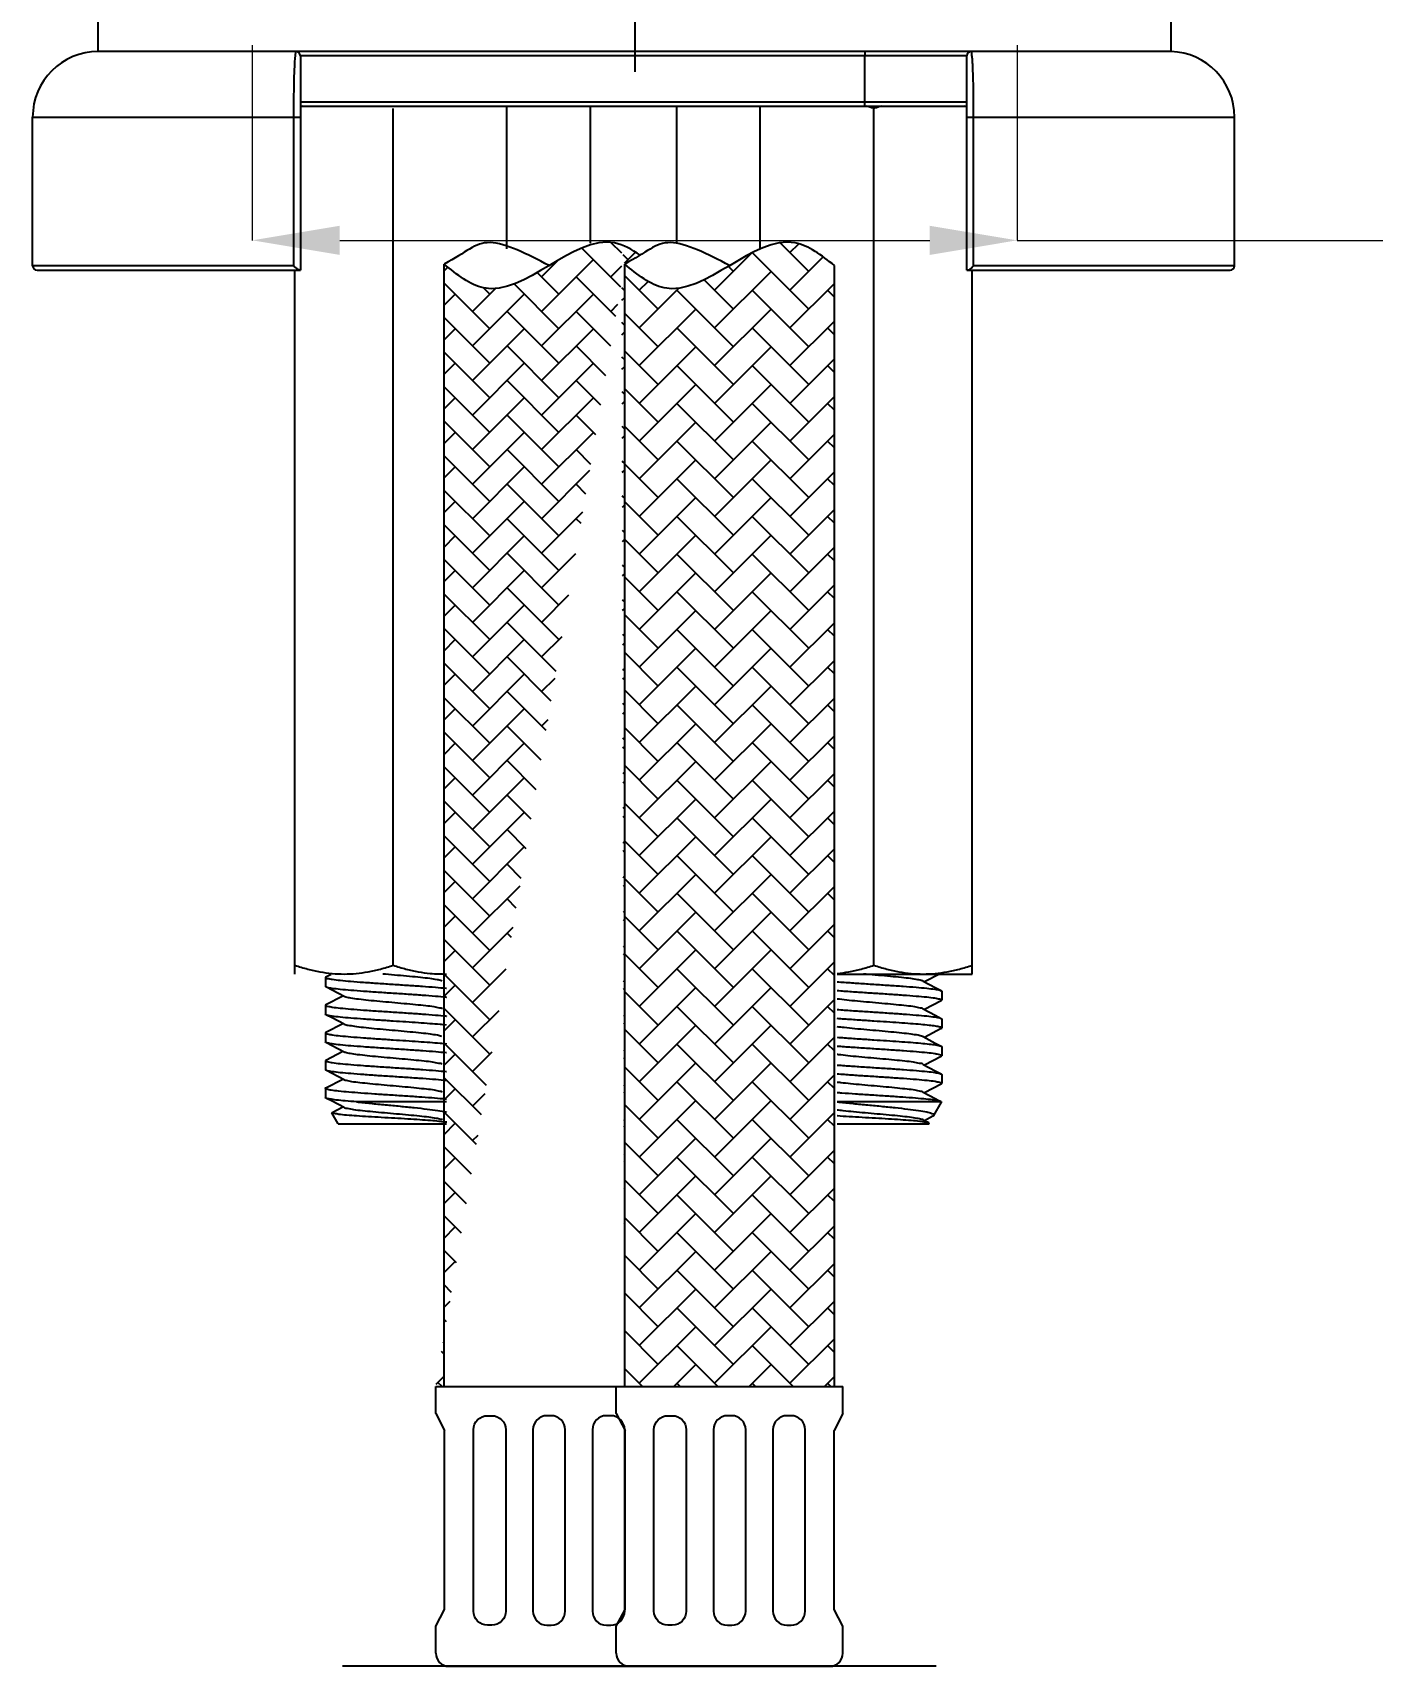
# Model space of a CAD drawing. Header units: millimetres. Extents: x 1091 to 1735, y 843 to 1297.
# Drawn here: x 1463.1 to 1524.4, y 1028.6 to 1103.3 of the extents above; entities that cross this region are included whole.
import ezdxf

# ---------------------------------------------------------------- set-up
doc = ezdxf.new("R2010")
doc.units = ezdxf.units.MM
doc.layers.add('02___PRT_ALL_AXES', color=7, linetype='Continuous')
doc.layers.add('文字', color=1, linetype='Continuous')
doc.layers.add('dim', color=1, linetype='Continuous', lineweight=35)
doc.styles.add('Daelim Dimension', font='')
doc.styles.get('Daelim Dimension').set_extended_font_data('나눔고딕')
doc.dimstyles.new('DEFAULT', dxfattribs={"dimscale": 2, "dimtxt": 2, "dimasz": 2, "dimexe": 0, "dimexo": 2, "dimgap": 1, "dimtad": 1, "dimdec": 1, "dimzin": 9, "dimdsep": 46, "dimtxsty": 'Daelim Dimension', "dimcen": 0.5, "dimclrd": 252, "dimclre": 252, "dimclrt": 3, "dimadec": 1, "dimazin": 0, "dimtfac": 1, "dimtdec": 1, "dimtix": 1, "dimtmove": 0, "dimatfit": 3, "dimfxl": 1, "dimtolj": 1, "dimtzin": 1, "dimlwd": 9, "dimlwe": 9, "dimarcsym": 0})

# ---------------------------------------------------------------- blocks, each defined once
blk = doc.blocks.new('*D6')
at = {"layer": 'Defpoints', "color": 0, "transparency": 16777216}
for p in [(1473.151408235058, 1106.765097786668), (1508.151408235058, 1106.765097786668), (1508.151408235058, 1093.831164838522)]:
    blk.add_point(p, dxfattribs=at)
at = {"layer": 'dim', "color": 5, "lineweight": 9, "transparency": 16777216}
for p, q in [((1473.151408235058, 1102.765097786668), (1473.151408235058, 1093.831164838522)), ((1508.151408235058, 1102.765097786668), (1508.151408235058, 1093.831164838522)), ((1477.151408235058, 1093.831164838522), (1504.151408235058, 1093.831164838522)), ((1508.151408235058, 1093.831164838522), (1620.911497186534, 1093.831164838522))]:
    blk.add_line(p, q, dxfattribs=at)
at = {"layer": 'dim', "color": 5, "transparency": 16777216}
for points in [[(1477.151408235058, 1094.497831505188), (1477.151408235058, 1093.164498171855), (1473.151408235058, 1093.831164838522)], [(1504.151408235058, 1094.497831505188), (1504.151408235058, 1093.164498171855), (1508.151408235058, 1093.831164838522)]]:
    blk.add_solid(points, dxfattribs=at)
at = {"layer": 'dim', "color": 7, "transparency": 16777216, "insert": (1573.32494496908, 1103.815785725503), "char_height": 10, "attachment_point": 5, "style": 'Daelim Dimension'}
blk.add_mtext('\\A1;설치 구멍 {\\H1.25x;Ø}35', dxfattribs=at)

msp = doc.modelspace()

# ---------------------------------------------------------------- hatches: boundary and pattern name
at = {"layer": '文字', "linetype": 'Continuous'}
h = msp.add_hatch(dxfattribs=at)
h.set_pattern_fill('AR-HBONE', color=0, scale=0.011, style=0)
h.set_pattern_definition([(135, (13514.97694011317, 3214.013710187332), (-1.563194018672221e-16, 1.580525077308171), [3.352800000000001, -1.1176]), (45.00000000000001, (13514.18667811316, 3214.803972187332), (-1.563194018672221e-16, 1.580525077308171), [3.352800000000001, -1.1176])])
edge = h.paths.add_edge_path()
edge.add_line((1481.93448773928, 1041.394876014966), (1481.934487739276, 1092.745242246997))
edge.add_spline(control_points=[(1490.904214276112, 1093.154361644077), (1490.522173300311, 1093.420207281819), (1488.297217087311, 1094.661777513453), (1484.881534002743, 1090.334784963173), (1482.522276411479, 1092.264476300482), (1481.934487739272, 1092.745242246993)], knot_values=[0.7378160768167785, 0.7378160768167785, 0.7378160768167785, 0.7378160768167785, 2.07315199242285, 8.416009135280314, 10.52062386371089, 10.52062386371089, 10.52062386371089, 10.52062386371089], degree=3, periodic=0)
edge.add_line((1490.194069039182, 1092.745242246997), (1490.055101671105, 1093.622027702475))
edge.add_line((1490.194069039186, 1041.394876014966), (1490.194069039182, 1092.745242246997))
edge.add_line((1481.548988035265, 1041.394876014966), (1491.919987443292, 1041.394876014966))
h = msp.add_hatch(dxfattribs=at)
h.set_pattern_fill('AR-HBONE', color=0, scale=0.012, angle=420.0000000000028, style=0)
h.set_pattern_definition([(45.0000000000023, (-1881.693076497802, 4800.319428018958), (-6.7346128673762e-14, 1.724209175245278), [3.6576, -1.2192]), (135.0000000000022, (-1880.830972497795, 4801.181532018962), (-6.7346128673762e-14, 1.724209175245278), [3.657599999999999, -1.219199999999999])])
edge = h.paths.add_edge_path()
edge.add_spline(control_points=[(1494.994069039185, 1092.676912467265), (1493.964524312496, 1092.067469856886), (1492.257713005192, 1091.057340129287), (1490.781857711383, 1092.264476300483), (1490.194069039178, 1092.745242246993)], knot_values=[5.236230109211398, 5.236230109211398, 5.236230109211398, 5.236230109211398, 8.416009135280314, 10.52062386371089, 10.52062386371089, 10.52062386371089, 10.52062386371089], degree=3, periodic=0)
edge.add_line((1490.194069039182, 1092.745242246992), (1490.194069039184, 1041.394876014966))
edge.add_line((1490.194069039184, 1041.394876014966), (1494.994069039185, 1041.394876014966))
edge.add_line((1494.994069039185, 1041.394876014966), (1494.994069039185, 1092.676912467264))
edge = h.paths.add_edge_path()
edge.add_spline(control_points=[(1499.794069039184, 1092.683216061815), (1499.205147768482, 1093.138773150833), (1497.717689395497, 1094.289389099253), (1496.018206367138, 1093.283154149007), (1494.994069039185, 1092.676912467265)], knot_values=[0, 0, 0, 0, 2.07315199242285, 5.236230109211398, 5.236230109211398, 5.236230109211398, 5.236230109211398], degree=3, periodic=0)
edge.add_line((1494.994069039183, 1092.676912467263), (1494.994069039187, 1041.394876014966))
edge.add_line((1494.994069039187, 1041.394876014966), (1499.794069039186, 1041.394876014966))
edge.add_line((1499.794069039186, 1041.394876014966), (1499.794069039181, 1092.683216061818))

# ---------------------------------------------------------------- linework, layer by layer
at = {"color": 0, "linetype": 'Continuous'}
for p, q in [((1466.101814003458, 1102.471198104405), (1466.101814003458, 1104.192620550306)), ((1515.201002466658, 1102.471198104405), (1515.201002466658, 1104.192620550306)), ((1490.601002466619, 1102.471198104405), (1466.101814003458, 1102.471198104405)), ((1515.200995829156, 1102.471198104405), (1490.601002466618, 1102.471198104405)), ((1490.601002466619, 1102.271198104406), (1475.351002466658, 1102.271198104406)), ((1475.351002466658, 1102.271198104406), (1475.351002466658, 1092.471198104405)), ((1505.851002466658, 1102.271198104406), (1490.601002466619, 1102.271198104404)), ((1501.184335800057, 1100.171198104405), (1501.184335800057, 1102.271198104406)), ((1505.851002466658, 1092.471198104405), (1505.851002466658, 1102.271198104406)), ((1475.351002466658, 1100.171198104405), (1490.601002466618, 1100.171198104405)), ((1490.601002466619, 1100.171198104406), (1505.851002466658, 1100.171198104405)), ((1463.101002466658, 1099.471198104405), (1475.351002466658, 1099.471198104405)), ((1475.037815653457, 1099.471198104405), (1475.037815653457, 1092.671198104405)), ((1475.351002466658, 1099.971198104405), (1490.601002466619, 1099.971198104405)), ((1490.601002466619, 1099.971198104405), (1505.851002466658, 1099.971198104405)), ((1505.851002466658, 1099.471198104405), (1518.101002466658, 1099.471198104405)), ((1506.164189279858, 1092.671198104405), (1506.164189279858, 1099.471198104405)), ((1475.037815653457, 1092.671198104405), (1463.101002466658, 1092.671198104405)), ((1518.101002466658, 1092.671198104405), (1506.164189279858, 1092.671198104405)), ((1463.301016786558, 1092.471198104405), (1475.351002466658, 1092.471198104405)), ((1505.851002466658, 1092.471198104405), (1517.900988213558, 1092.471198104405)), ((1476.525028481658, 1060.140385115205), (1476.501002467157, 1060.115199999705)), ((1476.525028481658, 1060.140385115205), (1476.766203416057, 1060.267006644106)), ((1504.597815594358, 1060.267006644106), (1503.913458891557, 1059.906977652105)), ((1476.525028689657, 1059.673568577605), (1476.501002467858, 1059.698744598006)), ((1476.525028481658, 1058.870385115206), (1477.288546041756, 1059.271977652106)), ((1504.676976243658, 1059.038568577605), (1503.913458891557, 1058.636977652106)), ((1504.676976243658, 1059.038568577605), (1504.701002465457, 1059.063755821506)), ((1504.676976451758, 1059.505385115205), (1504.701002465757, 1059.480208564605)), ((1476.525028481658, 1058.870385115206), (1476.501002467858, 1058.845198238406)), ((1476.525028689657, 1058.403568577605), (1476.501002468458, 1058.428743220005)), ((1476.525028481658, 1057.600385115205), (1476.501002468458, 1057.575196860405)), ((1476.525028481658, 1057.600385115205), (1477.288546041756, 1058.001977652106)), ((1504.676976243658, 1057.768568577606), (1503.913458891557, 1057.366977652105)), ((1504.676976243658, 1057.768568577606), (1504.701002430456, 1057.793780999405)), ((1504.676976451758, 1058.235385115205), (1504.701002465457, 1058.210209462006)), ((1476.525028689657, 1057.133568577606), (1476.501002468058, 1057.158744086106)), ((1503.848813515857, 1057.401073377305), (1503.818569826257, 1057.414452642606)), ((1504.615882792357, 1056.987679462806), (1504.676976451758, 1056.965385115205)), ((1476.525028481658, 1056.330385115206), (1476.501002468058, 1056.305197726606)), ((1476.525028481658, 1056.330385115206), (1477.288546041756, 1056.731977652105)), ((1504.676976243658, 1056.498568577605), (1503.913458891557, 1056.096977652105)), ((1504.676976243658, 1056.498568577605), (1504.701002465257, 1056.523756148905)), ((1476.525028689657, 1055.863568577606), (1476.501002468158, 1055.888743806806)), ((1476.525028481658, 1055.060385115205), (1477.288546041756, 1055.461977652106)), ((1504.676976451758, 1055.695385115205), (1504.701002465257, 1055.670209789406)), ((1476.525028689657, 1054.593568577606), (1476.501002615058, 1054.618687543605)), ((1504.676976243658, 1055.228568577606), (1503.913458891557, 1054.826977652105)), ((1504.676976243658, 1055.228568577606), (1504.701002465457, 1055.253755804106)), ((1476.790316831557, 1053.915811695606), (1476.804382754257, 1053.937055061306)), ((1477.078398088757, 1053.416831350605), (1476.790317030856, 1053.915811350505)), ((1476.804382754257, 1053.937055061306), (1477.288546041756, 1054.191977652105)), ((1482.035842858331, 1054.416927884206), (1477.922136429757, 1054.416927884205)), ((1504.690397116958, 1054.416927884205), (1499.922136429757, 1054.416927884205)), ((1504.343468185558, 1053.797649232805), (1504.292472743457, 1053.756626408205)), ((1504.343451928456, 1053.797621051605), (1504.693578246157, 1054.404068525806)), ((1504.690397116958, 1054.416927884205), (1504.676976451758, 1054.425385115205)), ((1504.690397116958, 1054.416927884205), (1504.693621760458, 1054.404144536805)), ((1477.078581671358, 1053.416831350605), (1482.035842858331, 1053.416831350605)), ((1499.915123456467, 1053.416831350606), (1504.123355084757, 1053.416831350605)), ((1503.848813515857, 1053.591073377306), (1504.063585102158, 1053.477797015305)), ((1504.292472743457, 1053.756626408205), (1503.913458891557, 1053.556977652105)), ((1504.129801766858, 1053.427561468405), (1504.114256597457, 1053.451107141405)), ((1504.123606844558, 1053.416831350605), (1504.129797558957, 1053.427554175206))]:
    msp.add_line(p, q, dxfattribs=at)
at = {"color": 1, "linetype": 'Continuous'}
msp.add_line((1490.651408235058, 1104.192620550356), (1490.651408235058, 1101.545296881756), dxfattribs=at)
at = {"color": 0}
for p, q in [((1484.805728787662, 1093.435633594694), (1484.805728787662, 1099.971198104405)), ((1488.626507764831, 1093.698129407752), (1488.626507764824, 1099.971198104403)), ((1492.575497168415, 1093.698129407754), (1492.575497168415, 1099.971198104405)), ((1496.396276145577, 1093.435633594694), (1496.396276145577, 1099.971198104405))]:
    msp.add_line(p, q, dxfattribs=at)
at = {"color": 0, "linetype": 'Continuous'}
for points in [[(1503.848813515857, 1059.941073377305), (1504.405721652258, 1059.647799158006), (1504.676976451758, 1059.505385115205)], [(1477.353191855258, 1059.237880193505), (1476.804831996158, 1059.526662677906), (1476.525028689657, 1059.673568577605)], [(1477.353191855258, 1057.967880193505), (1476.804831996158, 1058.256662677906), (1476.525028689657, 1058.403568577605)], [(1503.848813515857, 1058.671073377305), (1504.405721652258, 1058.377799158005), (1504.676976451758, 1058.235385115205)], [(1477.353191855258, 1056.697880193505), (1476.804831996158, 1056.986662677906), (1476.525028689657, 1057.133568577606)], [(1503.848813515857, 1057.401073377305), (1504.405721652258, 1057.107799158006), (1504.676976451758, 1056.965385115205)], [(1503.848813515857, 1056.131073377305), (1504.405721652258, 1055.837799158005), (1504.676976451758, 1055.695385115205)], [(1477.353191855258, 1055.427880193505), (1476.804831996158, 1055.716662677906), (1476.525028689657, 1055.863568577606)], [(1477.353191855258, 1054.157880193505), (1476.804831996158, 1054.446662677906), (1476.525028689657, 1054.593568577606)], [(1503.848813515857, 1054.861073377306), (1504.405721652258, 1054.567799158006), (1504.676976451758, 1054.425385115205)]]:
    msp.add_lwpolyline(points, dxfattribs=at)
for centre, radius, start, end in [((1466.101002466658, 1099.471198104405), 3, 90, 180), ((1475.151002466657, 1102.271192969406), 0.2, 0.00147107059599734, 90), ((1506.051002466656, 1102.271198104406), 0.2, 90, 180), ((1515.101002466658, 1099.471198104405), 3, 0, 88.09828791827138), ((1463.301002466656, 1092.671198104405), 0.2, 180, 270), ((1517.901002466657, 1092.671198104405), 0.2, 270, 0)]:
    msp.add_arc(centre, radius, start, end, dxfattribs=at)
for points, start_tangent, end_tangent in [([(1475.151002466657, 1102.471198104405), (1475.123888350558, 1102.397421575905), (1475.100014224257, 1102.188391951205), (1475.080109334558, 1101.869662231906), (1475.064277540758, 1101.468119287805), (1475.052382903858, 1101.008740445606), (1475.044166014757, 1100.512196825805), (1475.039372136956, 1099.994064498805), (1475.037815653457, 1099.471198104405)], (-0.9999999878254544, -0.0001560419538489743), (7.484281054776243e-05, -0.9999999971992769)), ([(1501.197669133357, 1102.471198104405), (1501.192566687558, 1102.455974011006), (1501.188241042957, 1102.412619460605), (1501.185350739557, 1102.347734790805), (1501.184335800057, 1102.271198104406)], (-1, 0), (0, -1)), ([(1506.164189279858, 1099.471198104405), (1506.162600538557, 1099.999309477005), (1506.157773879457, 1100.517309985605), (1506.149529401157, 1101.013182551805), (1506.137623026958, 1101.471393398806), (1506.121795504358, 1101.871702669606), (1506.101908467857, 1102.189397122105), (1506.078068614457, 1102.397692248205), (1506.051002466656, 1102.471198104405)], (7.841310294039144e-05, 0.9999999969256927), (-0.9999999885733939, 0.0001511727893115757)), ([(1501.197669133357, 1099.971198104405), (1501.192566687858, 1099.986422196005), (1501.188241042957, 1100.029776748205), (1501.185350739457, 1100.094661422606), (1501.184335798656, 1100.171198104405)], (-1, 2.486094815498518e-09), (0, 1)), ([(1475.261467653258, 1092.486024349306), (1475.200425990657, 1092.521136855906), (1475.140322762758, 1092.567302161005), (1475.085038081757, 1092.618913745606), (1475.037815653457, 1092.671198104405)], (-0.9078659466923056, 0.4192605667559063), (-0.6375122698977493, 0.7704402025659224)), ([(1505.940537280057, 1092.486024349306), (1506.001578942658, 1092.521136855906), (1506.061682170657, 1092.567302161005), (1506.116966851658, 1092.618913745606), (1506.164189279858, 1092.671198104405)], (0.9078659466923056, 0.4192605667559063), (0.6375122698977493, 0.7704402025659224)), ([(1475.316306064857, 1092.471198104405), (1475.261467653258, 1092.486024349306)], (-1, 0), (-0.9078659465167797, 0.4192605671359898)), ([(1505.885698868457, 1092.471198104405), (1505.940537280057, 1092.486024349306)], (1, 0), (0.9078659465167797, 0.4192605671359898)), ([(1476.501148803558, 1060.115179636605), (1476.501054147957, 1060.114036575405), (1476.581014033258, 1060.069180931105), (1476.809639691757, 1060.024243187205), (1477.172311384158, 1059.979657440005), (1477.653512738758, 1059.935001666806), (1478.244468025758, 1059.889250705605), (1478.910817432858, 1059.843085618905), (1479.601002466658, 1059.797703721206)], (-0.1378251325064104, -0.9904565779728006), (0.9978810911866735, -0.06506402886460255)), ([(1481.848252379157, 1059.940039145405), (1481.811314522358, 1059.957141511406), (1481.607655084757, 1060.006998155905), (1481.282526062858, 1060.056854800406), (1480.855608634558, 1060.106711444905), (1480.352745580058, 1060.156568089405), (1479.804376929456, 1060.206424733906), (1479.243697323158, 1060.256281378305), (1479.127701576557, 1060.266626510105)], (-0.8789615568498311, 0.4768926310817993), (-0.9960165122283818, 0.08916898209809115)), ([(1503.848252379157, 1059.940039145405), (1503.811314522358, 1059.957141511406), (1503.607655084757, 1060.006998155905), (1503.282526062858, 1060.056854800406), (1502.855608634558, 1060.106711444905), (1502.352745580058, 1060.156568089405), (1501.804376929456, 1060.206424733906), (1501.243697323158, 1060.256281378305), (1501.127701576557, 1060.266626510105)], (-0.8789615568498311, 0.4768926310817993), (-0.9960165122283818, 0.08916898209809115)), ([(1501.601002466658, 1059.797703721206), (1502.282871218456, 1059.752877849606), (1502.938448637757, 1059.707538604805), (1503.529216492758, 1059.662015990906), (1504.017817247457, 1059.616991247605), (1504.391753553457, 1059.571255902106), (1504.623062398958, 1059.525624286405), (1504.676494691457, 1059.504452946706)], (0.997881091185765, -0.0650640288785371), (0.8883715137590887, -0.4591253135489103)), ([(1479.601002466658, 1059.381250080706), (1478.911173299457, 1059.426608178105), (1478.245128174858, 1059.472749198306), (1477.654348291557, 1059.518478013606), (1477.173080442157, 1059.563123131505), (1476.810026482357, 1059.607731585305), (1476.581685650257, 1059.652533694306), (1476.525206660957, 1059.673921280206)], (-0.9978810911860396, 0.06506402887432344), (-0.8927809581572854, 0.4504910218325774)), ([(1481.855995585358, 1058.677317274905), (1481.731081198557, 1058.710725399206), (1481.467953122257, 1058.760582043705), (1481.091812101857, 1058.810438688206), (1480.625427246958, 1058.860295332705), (1480.097030436957, 1058.910151977205), (1479.538607347957, 1058.960008621705), (1478.983961250056, 1059.009865266205), (1478.466666779157, 1059.059721910606), (1478.018037548658, 1059.109578555105), (1477.665230628758, 1059.159435199605), (1477.429602635857, 1059.209291844106), (1477.349932531157, 1059.230946129205)], (-0.6560961285848954, 0.7546773284364069), (-0.9050079260361813, 0.4253947035538758)), ([(1504.700956426457, 1059.063759188806), (1504.700983098857, 1059.064464575405), (1504.622958814858, 1059.109200946105), (1504.392572341958, 1059.154679566105), (1504.019790829158, 1059.200331998805), (1503.531828036757, 1059.245344792005), (1502.940655787257, 1059.290925413305), (1502.283112834557, 1059.336408059605), (1501.601002466658, 1059.381250080706)], (0.07294609805993402, 0.9973358846335725), (-0.9978810911854513, 0.06506402888334849)), ([(1476.501215851657, 1058.845162644506), (1476.501078795956, 1058.843785302706), (1476.581685650257, 1058.798987334706), (1476.810026482357, 1058.754185225805), (1477.173080442157, 1058.709576772005), (1477.654348291557, 1058.664931654105), (1478.245128174858, 1058.619202838706), (1478.911173299457, 1058.573061818505), (1479.601002466658, 1058.527703721205)], (-0.1645335994380602, -0.986371479036147), (0.9978810911859333, -0.06506402887595762)), ([(1479.601002466658, 1058.111250080706), (1478.911296485458, 1058.156599939605), (1478.245357141657, 1058.202732597306), (1477.654635768056, 1058.248453929906), (1477.173264701358, 1058.293103810205), (1476.809752141056, 1058.337772692405), (1476.581927327758, 1058.382464224405), (1476.525170950057, 1058.403851246205)], (-0.99788109118552, 0.06506402888229357), (-0.8932535992375018, 0.4495531197191815)), ([(1501.601002466658, 1058.527703721205), (1502.283112834557, 1058.482861700006), (1502.940655787257, 1058.437379053705), (1503.531828036757, 1058.391798432506), (1504.019790829158, 1058.346785639305), (1504.392572341958, 1058.301133206606), (1504.622958814858, 1058.255654586605), (1504.676519878358, 1058.234499970906)], (0.9978810911858524, -0.06506402887719459), (0.8887332746272413, -0.4584246574632964)), ([(1476.501248860957, 1057.575152936505), (1476.501091563357, 1057.573671258706), (1476.581927327758, 1057.528917864805), (1476.809752141056, 1057.484226332905), (1477.173264701358, 1057.439557450705), (1477.654635768056, 1057.394907570406), (1478.245357141657, 1057.349186237806), (1478.911296485458, 1057.303053580006), (1479.601002466658, 1057.257703721206)], (-0.1755011922572169, -0.9844792184278425), (0.9978810911851627, -0.06506402888777665)), ([(1481.818569826257, 1057.414452642606), (1481.621882043857, 1057.464309287005), (1481.302863470457, 1057.514165931506), (1480.880825397257, 1057.564022576006), (1480.381315240556, 1057.613879220505), (1479.834570067957, 1057.663735865006), (1479.273686245157, 1057.713592509505), (1478.732615998957, 1057.763449154005), (1478.244112172257, 1057.813305798506), (1477.837745581657, 1057.863162442905), (1477.538114994657, 1057.913019087405), (1477.363358081057, 1057.962875731905), (1477.354784298757, 1057.969757728605)], (-0.9345047873542979, 0.3559505617524694), (-0.7626326885841656, 0.646831803719396)), ([(1504.615882792357, 1057.841225822305), (1504.424795024957, 1057.879721541006), (1504.128679516658, 1057.918545493206), (1503.744012423158, 1057.956971219006), (1503.281509860857, 1057.995444946005), (1502.751455811756, 1058.034399784806), (1502.182579600258, 1058.073103943206), (1501.601002466658, 1058.111250080706)], (-0.9629225917651502, 0.2697778387271386), (-0.9978810911849916, 0.06506402889039792)), ([(1504.697539047258, 1057.795232627205), (1504.698875177657, 1057.801238602405), (1504.615882792357, 1057.841225822305)], (0.3865548659325949, 0.9222664124990316), (-0.9629225918139428, 0.269777838552982)), ([(1479.601002466658, 1056.841250080706), (1478.912734137957, 1056.886503796806), (1478.247043724858, 1056.932610334305), (1477.655328645158, 1056.978395892705), (1477.172041316557, 1057.023232137106), (1476.805953723157, 1057.068343633806), (1476.579789872058, 1057.113082234606), (1476.525394962457, 1057.134283635706)], (-0.9978810911865224, 0.0650640288669209), (-0.8900314976839254, 0.4558990383083834)), ([(1501.601002466658, 1057.257703721206), (1502.182579600258, 1057.219557583606), (1502.751455811756, 1057.180853425206), (1503.281509860857, 1057.141898586405), (1503.744012423158, 1057.103424859406), (1504.128679516658, 1057.064999133706), (1504.424795024957, 1057.026175181506), (1504.615882792357, 1056.987679462806)], (0.9978810911849916, -0.06506402889039792), (0.9629225917651502, -0.2697778387271386)), ([(1504.700916520058, 1056.523765020005), (1504.700969365656, 1056.524684149705), (1504.622209978057, 1056.569419406306), (1504.396003744458, 1056.614163683005), (1504.029809781958, 1056.659284166505), (1503.546448065757, 1056.704123382305), (1502.954885017358, 1056.749895349506), (1502.289296466057, 1056.795994648006), (1501.601002466658, 1056.841250080706)], (0.1026724681843169, 0.9947152176763662), (-0.9978810911863395, 0.06506402886972804)), ([(1504.678286820958, 1056.968203841506), (1504.698875177657, 1056.947692242805), (1504.697539047258, 1056.941686267706)], (0.9068030691511798, -0.4215544968067605), (-0.3865548653867982, -0.9222664127277944)), ([(1476.501089209058, 1056.305188722105), (1476.501035779656, 1056.304266666106), (1476.579789872058, 1056.259535875006), (1476.805953723157, 1056.214797274206), (1477.172041316557, 1056.169685777506), (1477.655328645158, 1056.124849533105), (1478.247043724858, 1056.079063974805), (1478.912734137957, 1056.032957437305), (1479.601002466658, 1055.987703721205)], (-0.10325324166513, -0.9946551000651644), (0.9978810911855449, -0.06506402888191241)), ([(1481.848720122058, 1056.130983659105), (1481.688721927658, 1056.180618910505), (1481.405144508457, 1056.229972259805), (1481.014539061558, 1056.279325609005), (1480.540077670857, 1056.328678958306), (1480.009907048458, 1056.378032307606), (1479.455478773458, 1056.427385656905), (1478.909683473757, 1056.476739006205), (1478.404899639258, 1056.526092355505), (1477.971072815557, 1056.575445704706), (1477.633939130157, 1056.624799054006), (1477.413498534457, 1056.674152403306), (1477.351536053857, 1056.694231346006)], (-0.6927735115257698, 0.7211552272071903), (-0.910626300832755, 0.4132308558562067)), ([(1479.601002466658, 1055.571250080706), (1478.914598882357, 1055.616379107905), (1478.250158155557, 1055.662384658805), (1477.658290831158, 1055.708147923506), (1477.173951034458, 1055.753031862306), (1476.806524151558, 1055.798257678305), (1476.579745176157, 1055.843095245405), (1476.525403351457, 1055.864299577805)], (-0.9978810911856603, 0.06506402888014466), (-0.8899213337290721, 0.4561140425089647)), ([(1481.856000990758, 1054.869306748105), (1481.744055341656, 1054.897431829105), (1481.492212873558, 1054.946785178405), (1481.128177177357, 1054.996138527705), (1480.673544125957, 1055.045491877005), (1480.155284145158, 1055.094845226205), (1479.604142233056, 1055.144198575505), (1479.052814058958, 1055.193551924805), (1478.534006342057, 1055.242905274105), (1478.078496574057, 1055.292258623405), (1477.713307190457, 1055.341611972706), (1477.460102505158, 1055.390965321905), (1477.345898923057, 1055.420013025806)], (-0.7533345543645156, 0.6576374755139922), (-0.7333647213849214, 0.6798354105428877)), ([(1501.601002466658, 1055.987703721205), (1502.289296466057, 1055.942448288406), (1502.954885017358, 1055.896348989905), (1503.546448065757, 1055.850577022806), (1504.029809781958, 1055.805737806905), (1504.396003744458, 1055.760617323505), (1504.622209978057, 1055.715873046805), (1504.676608369557, 1055.694666618506)], (0.9978810911860994, -0.06506402887340808), (0.8900073361222546, -0.4559462047748268)), ([(1504.700914649557, 1055.253765002006), (1504.700968981857, 1055.254689549505), (1504.622218085757, 1055.299417046605), (1504.396515050857, 1055.344086577305), (1504.031680581957, 1055.389087750006), (1503.549446863457, 1055.433872117405), (1502.958141995658, 1055.479659216906), (1502.291441976056, 1055.525851163305), (1501.601002466658, 1055.571250080706)], (0.1041714254515862, 0.9945593567602614), (-0.9978810911857685, 0.06506402887848299)), ([(1476.503509809658, 1055.036379897206), (1476.502167246857, 1055.040744790505), (1476.523642159258, 1055.063343293605)], (-0.4247293706742861, 0.905320364117932), (0.9054970247882245, 0.4243526105724739)), ([(1477.922136429757, 1054.416927884205), (1477.406764169158, 1054.460203715805), (1476.993825039957, 1054.503210114006), (1476.697293439856, 1054.546435335705), (1476.534035608158, 1054.589216279605), (1476.527603314356, 1054.595885532505)], (-0.997005641673762, 0.07732884630388634), (-0.6689316644115233, 0.7433239054057318)), ([(1481.850298037058, 1053.594329451305), (1481.790270148556, 1053.614244747706), (1481.571234211657, 1053.663598097006), (1481.235317223758, 1053.712951446306), (1480.802446957858, 1053.762304795606), (1480.298302794858, 1053.811658144906), (1479.752792333058, 1053.861011494206), (1479.198277164458, 1053.910364843405), (1478.667653071958, 1053.959718192705), (1478.192398536057, 1054.009071542005), (1477.800707321057, 1054.058424891305), (1477.515815922457, 1054.107778240605), (1477.354625096057, 1054.157131589905), (1477.353539116757, 1054.158222213305)], (-0.909893476965646, 0.4148419706049131), (-0.7017092804820407, 0.7124633925229961)), ([(1499.922136429757, 1054.416927884205), (1500.559580986657, 1054.351816707205), (1501.236067895657, 1054.286496038905), (1501.916570244057, 1054.220957200005), (1502.566116669957, 1054.155193368606), (1503.151458060158, 1054.089216409005), (1503.643138078758, 1054.023026680806), (1504.016961273657, 1053.956617833905), (1504.255181367556, 1053.889985149305), (1504.347445819858, 1053.823123342606), (1504.339272790558, 1053.800443274605)], (0.9943060873374047, -0.1065617411821966), (-0.5543034552773276, -0.8323146517198984)), ([(1504.677386486357, 1054.426044657605), (1504.559653390257, 1054.461476651906)], (-0.8492571610478699, 0.5279794261227537), (-0.9857736545105884, 0.1680782617498147))]:
    msp.add_spline(points, degree=3, dxfattribs=dict(at, start_tangent=start_tangent, end_tangent=end_tangent))
for points, knots in [([(1479.601002466658, 1059.797703721206), (1479.82830001579, 1059.782883424046), (1480.274170855902, 1059.753783089831), (1480.917050993434, 1059.70995243678), (1481.495373726611, 1059.665713768562), (1481.861346887494, 1059.633950444738), (1482.029835026973, 1059.615693681621), (1482.035842858331, 1059.615038112662)], [0, 0, 0, 0, 0.6833405837826995, 1.340483946996091, 1.933003117047904, 2.423674009807959, 2.44181907166156, 2.44181907166156, 2.44181907166156, 2.44181907166156]), ([(1499.915123456469, 1059.913752153062), (1500.024704459298, 1059.905254472915), (1500.357657392859, 1059.880745783512), (1500.918424703303, 1059.842153416645), (1501.370932523087, 1059.81270478454), (1501.601002466658, 1059.797703721206)], [1.437759105712368, 1.437759105712368, 1.437759105712368, 1.437759105712368, 1.767223913884941, 2.435170579100385, 3.126846006971201, 3.126846006971201, 3.126846006971201, 3.126846006971201]), ([(1482.035842858331, 1059.198747407656), (1482.030486121026, 1059.199277428163), (1481.858215290598, 1059.216277453433), (1481.500125742818, 1059.249674065757), (1480.917927981562, 1059.293187876671), (1480.275239185408, 1059.337336473956), (1479.828380563111, 1059.366424531684), (1479.601002466658, 1059.381250080706)], [0.6853344556004841, 0.6853344556004841, 0.6853344556004841, 0.6853344556004841, 0.7010443461467406, 1.191078873826782, 1.784005700355378, 2.443119807138185, 3.126702545987147, 3.126702545987147, 3.126702545987147, 3.126702545987147]), ([(1501.601002466658, 1059.381250080706), (1501.371051158299, 1059.396243408767), (1500.919030582711, 1059.425734123044), (1500.357017144983, 1059.464137741433), (1500.025106077734, 1059.488978642592), (1499.915123456471, 1059.497535486525)], [0, 0, 0, 0, 0.6913187665037708, 1.358960213499871, 1.689908809101678, 1.689908809101678, 1.689908809101678, 1.689908809101678]), ([(1503.855995585358, 1058.677317274905), (1503.827716813184, 1058.709845051409), (1503.67394821776, 1058.704032778921), (1503.437844921731, 1058.778715878026), (1503.059870503215, 1058.811539319425), (1502.605864727147, 1058.864565710838), (1502.086902062954, 1058.911098740262), (1501.539901669163, 1058.959899295917), (1500.996302053809, 1059.008360671326), (1500.489017437325, 1059.055729798475), (1500.133535714351, 1059.096284001151), (1499.949408283997, 1059.117468342213), (1499.915123456467, 1059.121641877309)], [0, 0, 0, 0, 0.129304705247256, 0.3971144689565698, 0.7765452956283372, 1.245587423672168, 1.776331122476206, 2.336975422660373, 2.893857797059916, 3.413549296522632, 3.864940337039648, 3.96836854629266, 3.96836854629266, 3.96836854629266, 3.96836854629266]), ([(1479.601002466658, 1058.527703721205), (1479.828380563113, 1058.512878172185), (1480.274987781564, 1058.483730615445), (1480.918737898908, 1058.439833197381), (1481.497642298051, 1058.395539957987), (1481.86286688409, 1058.363783806063), (1482.030492737791, 1058.345630305485), (1482.035842858331, 1058.345047272236)], [0, 0, 0, 0, 0.6835827388555104, 1.342696845638333, 1.93562367215922, 2.425658199839282, 2.441815990364637, 2.441815990364637, 2.441815990364637, 2.441815990364637]), ([(1499.915123456471, 1058.643742677338), (1500.024919443011, 1058.635229019727), (1500.35801417865, 1058.610728599136), (1500.918758766968, 1058.572128660369), (1501.371051158301, 1058.542697049267), (1501.601002466658, 1058.527703721205)], [1.437851739938389, 1.437851739938389, 1.437851739938389, 1.437851739938389, 1.767963038542962, 2.435604485539062, 3.126923252036284, 3.126923252036284, 3.126923252036284, 3.126923252036284]), ([(1482.035842858331, 1057.928700621348), (1481.938668505316, 1057.938976473528), (1481.687307815369, 1057.962844321438), (1481.259182891466, 1057.997947256905), (1480.738614160697, 1058.035768697354), (1480.178392591642, 1058.07360725431), (1479.794866417611, 1058.098609727243), (1479.601002466658, 1058.111250080706)], [0.5869846687589565, 0.5869846687589565, 0.5869846687589565, 0.5869846687589565, 0.8801581472026532, 1.344258187931084, 1.875741747821708, 2.445933080522056, 3.028759890245781, 3.028759890245781, 3.028759890245781, 3.028759890245781]), ([(1501.601002466658, 1058.111250080706), (1501.371092224799, 1058.126240731144), (1500.919147533983, 1058.155725144738), (1500.357136267494, 1058.194132891692), (1500.025182054698, 1058.218969075641), (1499.915123456467, 1058.227531337591)], [0, 0, 0, 0, 0.691195305398721, 1.358730646581262, 1.689907351924763, 1.689907351924763, 1.689907351924763, 1.689907351924763]), ([(1503.818569826257, 1057.414452642606), (1503.755363574281, 1057.438527747626), (1503.582427276935, 1057.473668149406), (1503.26962276387, 1057.520938260618), (1502.855332934847, 1057.567863211359), (1502.365808652234, 1057.616088490237), (1501.829877997481, 1057.664296663178), (1501.280312051287, 1057.712883955636), (1500.74957259214, 1057.7604911514), (1500.298118140221, 1057.807858718965), (1500.023752047249, 1057.836031703303), (1499.915123456467, 1057.851413302421)], [0, 0, 0, 0, 0.2029082766575618, 0.5257991795568068, 0.9507719083659634, 1.4527640214986, 2.001777654081724, 2.564872981428234, 3.108235380130263, 3.599276797631475, 3.929861510529386, 3.929861510529386, 3.929861510529386, 3.929861510529386]), ([(1479.601002466658, 1057.257703721206), (1479.794866417613, 1057.245063367743), (1480.178392591637, 1057.220060894666), (1480.738614160695, 1057.182222337761), (1481.25918289147, 1057.144400897318), (1481.68730781536, 1057.109297961796), (1481.938668505314, 1057.085430113984), (1482.035842858328, 1057.075154261829)], [0, 0, 0, 0, 0.5828268097302728, 1.153018142430605, 1.684501702321229, 2.14860174304966, 2.441775221484121, 2.441775221484121, 2.441775221484121, 2.441775221484121]), ([(1482.035842858329, 1056.658687751372), (1482.033830847162, 1056.6588867864), (1481.866508174951, 1056.675427027221), (1481.513148376889, 1056.708650875831), (1480.929577717956, 1056.752357415152), (1480.282056648388, 1056.796896326701), (1479.830441996441, 1056.826290121727), (1479.601002466658, 1056.841250080706)], [0.6851449867622121, 0.6851449867622121, 0.6851449867622121, 0.6851449867622121, 0.6910504481173777, 1.17648747179982, 1.769818672069302, 2.437001754097849, 3.12678192473048, 3.12678192473048, 3.12678192473048, 3.12678192473048]), ([(1499.915123456467, 1057.373738447672), (1500.024993816625, 1057.365219359691), (1500.358138800288, 1057.340723383898), (1500.918874294202, 1057.302119793762), (1501.371092224801, 1057.272694371645), (1501.601002466658, 1057.257703721206)], [1.437891925788815, 1.437891925788815, 1.437891925788815, 1.437891925788815, 1.768226649710532, 2.435761990899987, 3.126957296292159, 3.126957296292159, 3.126957296292159, 3.126957296292159]), ([(1501.601002466658, 1056.841250080706), (1501.371571494707, 1056.856209481694), (1500.920192228732, 1056.885664932054), (1500.358166638907, 1056.92403835008), (1500.025746195741, 1056.948947532791), (1499.915123456469, 1056.957556111094)], [0, 0, 0, 0, 0.6897544426191429, 1.357039643184038, 1.68991660380846, 1.68991660380846, 1.68991660380846, 1.68991660380846]), ([(1503.848720122058, 1056.130983659105), (1503.810035559578, 1056.17125306026), (1503.640021866368, 1056.179124701905), (1503.375054649279, 1056.243044132564), (1502.985396963766, 1056.281640747442), (1502.52231567142, 1056.332014548264), (1502.001755823716, 1056.378890036118), (1501.458359294818, 1056.427043858531), (1500.923199001103, 1056.474965123955), (1500.428095975905, 1056.52225374868), (1500.0969891563, 1056.559834508516), (1499.933769496398, 1056.58004212654), (1499.915123456469, 1056.582397902906)], [0, 0, 0, 0, 0.1675203879914979, 0.4553604577658714, 0.8490714789785772, 1.32609282478254, 1.858555632819956, 2.415176208442441, 2.963198345095786, 3.470389110646137, 3.907014197006817, 3.963346540011015, 3.963346540011015, 3.963346540011015, 3.963346540011015]), ([(1499.915123456467, 1056.103761587305), (1500.02556295584, 1056.095195115972), (1500.359127903968, 1056.070632846681), (1500.919931276907, 1056.032058557742), (1501.371571494707, 1056.002663122197), (1501.601002466658, 1055.987703721205)], [1.437675502788418, 1.437675502788418, 1.437675502788418, 1.437675502788418, 1.769743752072722, 2.437028952637618, 3.126783395256761, 3.126783395256761, 3.126783395256761, 3.126783395256761]), ([(1479.601002466658, 1055.987703721205), (1479.830441996442, 1055.972743762226), (1480.281795835621, 1055.943289917369), (1480.930416903804, 1055.89900427022), (1481.510617323536, 1055.854521764973), (1481.871043580384, 1055.822907318933), (1482.033831909423, 1055.805303362429), (1482.035842858335, 1055.805085389156)], [0, 0, 0, 0, 0.6897801706391797, 1.356963252667743, 1.95029445292949, 2.435731476621173, 2.441803390198548, 2.441803390198548, 2.441803390198548, 2.441803390198548]), ([(1482.035842858329, 1055.388675863955), (1482.034454952853, 1055.388813267202), (1481.868163382895, 1055.405268554829), (1481.515860006575, 1055.438429054349), (1480.932376048537, 1055.482158994828), (1480.283859657176, 1055.526779141207), (1479.83115724474, 1055.556243485972), (1479.601002466658, 1055.571250080706)], [0.6850979373469872, 0.6850979373469872, 0.6850979373469872, 0.6850979373469872, 0.689172712931442, 1.173481497511472, 1.766556454969556, 2.434854750679219, 3.126785222504262, 3.126785222504262, 3.126785222504262, 3.126785222504262]), ([(1501.601002466658, 1055.571250080706), (1501.372193143809, 1055.586168948816), (1500.921852627376, 1055.615556951053), (1500.35982582918, 1055.653919842655), (1500.026784267375, 1055.678868804823), (1499.915123456469, 1055.687557580655)], [0, 0, 0, 0, 0.6878855352725463, 1.353917058658244, 1.68991709472094, 1.68991709472094, 1.68991709472094, 1.68991709472094]), ([(1503.856000990758, 1054.869306748105), (1503.827016533074, 1054.894609272023), (1503.689940934488, 1054.893455955509), (1503.46066850896, 1054.964224342722), (1503.096800624244, 1054.997626261583), (1502.653241717875, 1055.04979076207), (1502.144288741467, 1055.095960753799), (1501.604077358334, 1055.144204933378), (1501.063704375252, 1055.192460224563), (1500.554157959639, 1055.238603551855), (1500.177608192796, 1055.282906298474), (1499.969394746751, 1055.303158328291), (1499.915123456467, 1055.30956230355)], [0, 0, 0, 0, 0.1154246443962983, 0.3720574206058447, 0.7394233705730666, 1.196727388172675, 1.717331998962432, 2.270679232046437, 2.824211985044937, 3.345361867710774, 3.803537491059412, 3.966670381589569, 3.966670381589569, 3.966670381589569, 3.966670381589569]), ([(1482.035842858331, 1054.53583501248), (1481.984576239531, 1054.541032816351), (1481.761905493357, 1054.561911834157), (1481.339567823363, 1054.598768907939), (1480.749323566853, 1054.641515819827), (1480.103633733215, 1054.685082798591), (1479.433586138099, 1054.728510208454), (1478.771555509142, 1054.772090949107), (1478.149776208447, 1054.815103538478), (1477.597638921514, 1054.859164761843), (1477.14388830096, 1054.898764895185), (1476.804633422744, 1054.946531187621), (1476.605829639853, 1054.971995672129), (1476.513163433956, 1055.015802976209), (1476.503509809658, 1055.036379897206)], [0.5292038633813512, 0.5292038633813512, 0.5292038633813512, 0.5292038633813512, 0.683753316166948, 1.199861862479132, 1.801246071576198, 2.458984231177546, 3.141361974541276, 3.815632934369741, 4.449238117286911, 5.01161862126244, 5.475788561429832, 5.819817385429348, 6.02833309813956, 6.096519748287646, 6.096519748287646, 6.096519748287646, 6.096519748287646]), ([(1504.559653390257, 1054.461476651906), (1504.468471420492, 1054.47702353422), (1504.243854601464, 1054.516292785217), (1503.845477180668, 1054.554618599231), (1503.339567823365, 1054.598768907939), (1502.749323566853, 1054.641515819827), (1502.103633733215, 1054.685082798591), (1501.433586138099, 1054.728510208454), (1500.771555509142, 1054.772090949107), (1500.266442604177, 1054.807032951748), (1499.985420957169, 1054.82858298588), (1499.915123456471, 1054.834096571464)], [0, 0, 0, 0, 0.2774936295487256, 0.683753316166948, 1.199861862479132, 1.801246071576198, 2.458984231177546, 3.141361974541276, 3.815632934369741, 4.449238117286911, 4.660696514620248, 4.660696514620248, 4.660696514620248, 4.660696514620248]), ([(1482.049279365177, 1053.485342249145), (1482.023968768553, 1053.489318916668), (1481.889125711015, 1053.485106972896), (1481.665614186102, 1053.539581455714), (1481.273508706057, 1053.560915283703), (1480.80096281724, 1053.599985909713), (1480.252937533825, 1053.633047888299), (1479.664568497905, 1053.668234848071), (1479.06372080969, 1053.702648606978), (1478.484702524922, 1053.737610560197), (1477.950495036679, 1053.77060484993), (1477.512302718944, 1053.80816812384), (1477.131506647966, 1053.831614704343), (1476.968317691119, 1053.880950902702), (1476.78143700255, 1053.883828790601), (1476.790644872257, 1053.915716972205)], [0.0767781941197333, 0.0767781941197333, 0.0767781941197333, 0.0767781941197333, 0.1504593585971025, 0.4247232975862417, 0.8143828833843709, 1.300254309926083, 1.85765493004734, 2.457819495664717, 3.069885587235765, 3.6617121448072, 4.202128002825484, 4.662562413506537, 5.01865026853783, 5.251560074555611, 5.351133007198236, 5.351133007198236, 5.351133007198236, 5.351133007198236]), ([(1477.922136429757, 1054.416927884205), (1478.134507379562, 1054.394167671354), (1478.57243724991, 1054.349985646531), (1479.237344420279, 1054.286345938538), (1479.906604436363, 1054.222455759326), (1480.544402116284, 1054.158556105927), (1481.12299991578, 1054.094575503091), (1481.599291743725, 1054.03177299607), (1481.910008215769, 1053.981341213314), (1482.029587013621, 1053.953728686221), (1482.035842858331, 1053.952256766776)], [0, 0, 0, 0, 0.6407612882280651, 1.320394518548547, 2.004045588599228, 2.656912681444757, 3.245960644075894, 3.742075873442872, 4.121751940625416, 4.142819010600007, 4.142819010600007, 4.142819010600007, 4.142819010600007]), ([(1503.850298037058, 1053.594329451305), (1503.831115878786, 1053.603075051246), (1503.738263626983, 1053.629048253347), (1503.534395748427, 1053.674525666036), (1503.203510300018, 1053.71802529231), (1502.779134411625, 1053.766123861206), (1502.284674233957, 1053.813461667818), (1501.749791041741, 1053.861367942937), (1501.206297513159, 1053.909517131654), (1500.685339081791, 1053.956425816019), (1500.259931936193, 1054.002526531109), (1500.006615033577, 1054.028043280792), (1499.915123456467, 1054.040614830532)], [0, 0, 0, 0, 0.06324528779779195, 0.2877725572788985, 0.6272957167923432, 1.062970389211826, 1.569524522719993, 2.117262979485466, 2.673970106514452, 3.206884434177661, 3.684694675781189, 3.962586215088696, 3.962586215088696, 3.962586215088696, 3.962586215088696]), ([(1504.112677662957, 1053.450047370005), (1504.112035282502, 1053.451004441143), (1504.083505486526, 1053.492526605576), (1503.911343450955, 1053.479692040074), (1503.665614186102, 1053.539581455714), (1503.273508706054, 1053.560915283703), (1502.800962817244, 1053.599985909713), (1502.252937533825, 1053.633047888299), (1501.664568497907, 1053.668234848071), (1501.063720809687, 1053.702648606978), (1500.484702524924, 1053.737610560197), (1500.100783535572, 1053.761322572191), (1499.91918455333, 1053.774900981102), (1499.915123456476, 1053.775205767841)], [0, 0, 0, 0, 0.003457996575936411, 0.1504593585971025, 0.4247232975862417, 0.8143828833843709, 1.300254309926083, 1.85765493004734, 2.457819495664717, 3.069885587235765, 3.6617121448072, 4.202128002825484, 4.214494921551301, 4.214494921551301, 4.214494921551301, 4.214494921551301])]:
    msp.add_open_spline(points, degree=3, knots=knots, dxfattribs=at)
at = {"layer": '02___PRT_ALL_AXES', "color": 0, "linetype": 'Continuous'}
for p, q in [((1463.101002466658, 1092.671198104405), (1463.101002466658, 1099.471198104405)), ((1479.601002466658, 1060.668930432805), (1479.601002466658, 1099.865082855505)), ((1501.601002466658, 1060.668930432805), (1501.601002466658, 1099.865082855505)), ((1518.101002466658, 1092.671198104405), (1518.101002466658, 1099.471198104405)), ((1475.101002466658, 1060.267006635406), (1475.101002466658, 1092.471198104405)), ((1506.101002466658, 1060.267006635406), (1506.101002466658, 1092.471198104405)), ((1476.501002466657, 1060.115203721206), (1476.501002466657, 1059.698750080705)), ((1499.915123456469, 1060.267006644106), (1506.101002485257, 1060.267006644106)), ((1504.701002466658, 1059.480203721205), (1504.701002466658, 1059.063750080705)), ((1476.501002466657, 1058.845203721205), (1476.501002466657, 1058.428750080706)), ((1476.501002466657, 1057.575203721206), (1476.501002466657, 1057.158750080705)), ((1504.701002466658, 1058.210203721206), (1504.701002466658, 1057.793750080705)), ((1504.701002466658, 1056.940203721206), (1504.701002466658, 1056.523750080705)), ((1476.501002466657, 1056.305203721205), (1476.501002466657, 1055.888750080706)), ((1504.701002466658, 1055.670203721206), (1504.701002466658, 1055.253750080705)), ((1476.501002466657, 1055.035203721205), (1476.501002466657, 1054.618750080705))]:
    msp.add_line(p, q, dxfattribs=at)
for centre, radius, start, end in [((1478.051406829958, 1091.074864811005), 9.2719379856, 106.2620970494017, 106.9416930374392), ((1498.524531780056, 1090.655364111705), 9.7099580051, 71.70747741232377, 73.71614172174539), ((1498.279912081658, 1089.901917934606), 10.5021091494, 71.5648678988035, 71.73052675862795), ((1504.922091013957, 1089.901923458506), 10.5021033278, 108.2694655382649, 108.4351321196527), ((1504.677481147957, 1090.655338870906), 9.7099844791, 106.2839619195181, 108.2925123782138), ((1503.150579489657, 1091.074801376905), 9.272004081799999, 73.05832361927504, 73.73770690262826)]:
    msp.add_arc(centre, radius, start, end, dxfattribs=at)
for points, start_tangent, end_tangent in [([(1475.101002466658, 1060.668930432805), (1475.686849929458, 1060.493969560705), (1476.247730201758, 1060.369112294205), (1476.800116505057, 1060.292835524406), (1477.351002302757, 1060.267006636406)], (0.9486832980461568, -0.316227766029909), (0.9999999999999987, -5.354785151402768e-08)), ([(1477.351002302757, 1060.267006636406), (1477.902664684158, 1060.292908007405), (1478.455839200156, 1060.369396582406), (1479.017088937257, 1060.494476132506), (1479.601002466658, 1060.668930432805)], (1, 0), (0.948683298054871, 0.3162277660037669)), ([(1479.601002466658, 1060.668930432805), (1480.184679499158, 1060.494538114305), (1480.746132927958, 1060.369402547705), (1481.299337313258, 1060.292908281705), (1482.035842858331, 1060.267006636705)], (0.9486832980505138, -0.3162277660168379), (0.9999999999999987, -5.171791184746246e-08)), ([(1501.601002466658, 1060.668930432805), (1502.184679499158, 1060.494538114305), (1502.746132927958, 1060.369402547705), (1503.299337313258, 1060.292908281705), (1503.851002308957, 1060.267006636705)], (0.948683298050514, -0.316227766016838), (0.9999999999999987, -5.171791184746246e-08)), ([(1503.851002308957, 1060.267006636705), (1504.402260979257, 1060.292870298905), (1504.954877134756, 1060.369221716105), (1505.515595045257, 1060.494084780805), (1506.101002466658, 1060.668930432805)], (1, 0), (0.9486832980505138, 0.316227766016838))]:
    msp.add_spline(points, degree=3, dxfattribs=dict(at, start_tangent=start_tangent, end_tangent=end_tangent))
msp.add_open_spline([(1499.915123456469, 1060.294084738367), (1500.096351012049, 1060.31139017587), (1500.466771814963, 1060.363639508575), (1501.02998725139, 1060.490586607541), (1501.408287829769, 1060.604692220512), (1501.601002466658, 1060.668930432805)], degree=3, knots=[0.5647790443656782, 0.5647790443656782, 0.5647790443656782, 0.5647790443656782, 1.110707695422885, 1.685726096214012, 2.295143287233862, 2.295143287233862, 2.295143287233862, 2.295143287233862], dxfattribs=at)
at = {"layer": '文字', "color": 0, "linetype": 'Continuous'}
for p, q in [((1481.93448773928, 1041.394876014966), (1481.934487739276, 1092.745242246997)), ((1490.194069039186, 1041.394876014966), (1490.194069039182, 1092.745242246997)), ((1499.794069039184, 1041.394876014968), (1499.794069039181, 1092.683216061817)), ((1481.548988035265, 1041.394876014966), (1491.919987443292, 1041.394876014966)), ((1481.548988035265, 1040.158570639087), (1481.548988035265, 1041.394876014966)), ((1481.93448773928, 1041.394876014966), (1491.534487739278, 1041.394876014968)), ((1489.808569335171, 1041.394876014966), (1500.179568743199, 1041.394876014966)), ((1489.808569335171, 1040.158570639087), (1489.808569335171, 1041.394876014966)), ((1490.194069039186, 1041.394876014966), (1499.794069039184, 1041.394876014968)), ((1500.179568743195, 1040.158570639086), (1500.179568743199, 1041.394876014966)), ((1481.548988035265, 1040.158570639087), (1481.948988035267, 1039.390485285066)), ((1489.808569335171, 1040.158570639087), (1490.208569335173, 1039.390485285066)), ((1500.179568743195, 1040.158570639087), (1499.779568743197, 1039.390485285066)), ((1481.948988035267, 1031.199266744866), (1481.948988035263, 1039.390485285066)), ((1490.208569335173, 1031.199266744866), (1490.208569335169, 1039.390485285066)), ((1499.779568743197, 1031.199266744866), (1499.779568743197, 1039.390485285068)), ((1481.548988035265, 1030.431181390846), (1481.948988035267, 1031.199266744866)), ((1489.808569335171, 1030.431181390846), (1490.208569335173, 1031.199266744866)), ((1500.179568743199, 1030.431181390845), (1499.779568743197, 1031.199266744866)), ((1481.548988035265, 1029.194876014966), (1481.548988035265, 1030.431181390846)), ((1489.808569335171, 1029.194876014966), (1489.808569335171, 1030.431181390846)), ((1500.179568743199, 1029.194876014966), (1500.179568743199, 1030.431181390848)), ((1496.185451975802, 1028.594876014966), (1477.28352350276, 1028.594876014966)), ((1482.148988035264, 1028.594876014966), (1491.319987443294, 1028.594876014966)), ((1504.445033275708, 1028.594876014966), (1485.543104802666, 1028.594876014966)), ((1490.40856933517, 1028.594876014966), (1499.5795687432, 1028.594876014966))]:
    msp.add_line(p, q, dxfattribs=at)
for points in [[(1483.915574608531, 1040.060425335436), (1484.110692835864, 1040.060425335436, -0.4142135623731111), (1484.750692835863, 1039.420425335435), (1484.750692835863, 1031.120350317785, -0.4142135623730789), (1484.110692835864, 1030.480350317783), (1483.915574608531, 1030.480350317785, -0.4142135623730966), (1483.275574608531, 1031.120350317785), (1483.275574608531, 1039.420425335435, -0.414213562373095)], [(1486.832046852942, 1040.060425335436), (1486.636928625612, 1040.060425335436, 0.414213562373095), (1485.996928625616, 1039.420425335435), (1485.996928625613, 1031.120350317785, 0.414213562373095), (1486.636928625612, 1030.480350317783), (1486.832046852945, 1030.480350317782, 0.414213562373095), (1487.472046852945, 1031.120350317783), (1487.472046852941, 1039.420425335435, 0.4142135623731111)], [(1489.553400870027, 1040.060425335437), (1489.358282642697, 1040.060425335435, 0.414213562373095), (1488.718282642694, 1039.420425335437), (1488.718282642694, 1031.120350317785, 0.414213562373095), (1489.358282642694, 1030.480350317783), (1489.553400870027, 1030.480350317783, 0.4142135623730773), (1490.193400870026, 1031.120350317785), (1490.193400870026, 1039.420425335435, 0.4142135623731111)], [(1492.175155908437, 1040.060425335436), (1492.37027413577, 1040.060425335436, -0.4142135623731111), (1493.01027413577, 1039.420425335435), (1493.01027413577, 1031.120350317785, -0.4142135623730789), (1492.37027413577, 1030.480350317783), (1492.175155908437, 1030.480350317785, -0.4142135623730966), (1491.535155908437, 1031.120350317785), (1491.535155908437, 1039.420425335435, -0.414213562373095)], [(1495.091628152848, 1040.060425335436), (1494.896509925518, 1040.060425335436, 0.414213562373095), (1494.256509925523, 1039.420425335435), (1494.256509925519, 1031.120350317785, 0.414213562373095), (1494.896509925518, 1030.480350317783), (1495.091628152852, 1030.480350317782, 0.414213562373095), (1495.731628152851, 1031.120350317783), (1495.731628152847, 1039.420425335435, 0.4142135623731111)], [(1497.812982169933, 1040.060425335437), (1497.617863942603, 1040.060425335435, 0.414213562373095), (1496.9778639426, 1039.420425335437), (1496.9778639426, 1031.120350317785, 0.414213562373095), (1497.6178639426, 1030.480350317783), (1497.812982169933, 1030.480350317783, 0.4142135623730773), (1498.452982169933, 1031.120350317785), (1498.452982169933, 1039.420425335435, 0.4142135623731111)]]:
    msp.add_lwpolyline(points, format="xyb", close=True, dxfattribs=at)
for centre, start, end in [((1482.148988035267, 1029.194876014966), 180, 270), ((1490.408569335174, 1029.194876014966), 180, 270), ((1499.5795687432, 1029.194876014967), 270, 0)]:
    msp.add_arc(centre, 0.6, start, end, dxfattribs=at)
msp.add_open_spline([(1490.904214276112, 1093.154361644077), (1490.522173300311, 1093.420207281819), (1488.297217087311, 1094.661777513453), (1484.881534002743, 1090.334784963173), (1482.522276411479, 1092.264476300482), (1481.934487739272, 1092.745242246993)], degree=3, knots=[0.7378160768167785, 0.7378160768167785, 0.7378160768167785, 0.7378160768167785, 2.07315199242285, 8.416009135280314, 10.52062386371089, 10.52062386371089, 10.52062386371089, 10.52062386371089], dxfattribs=at)
for points in [[(1486.734487739275, 1092.683216061817), (1485.734487739279, 1093.197501776104), (1483.734487739279, 1094.226073204673), (1482.934487739276, 1093.259527961282), (1481.934487739272, 1092.745242246993)], [(1494.994069039181, 1092.683216061817), (1493.994069039185, 1093.197501776104), (1491.994069039185, 1094.226073204673), (1491.194069039182, 1093.259527961282), (1490.194069039178, 1092.745242246993)]]:
    msp.add_open_spline(points, degree=3, dxfattribs=at)
msp.add_spline([(1499.794069039184, 1092.683216061815), (1497.994069039181, 1093.711787490388), (1491.994069039181, 1091.654644633244), (1490.194069039178, 1092.745242246993)], degree=3, dxfattribs=at)

# ---------------------------------------------------------------- dimensions: what is measured, and where the dimension line sits
at = {"layer": 'dim', "color": 5}
dim = msp.add_linear_dim(base=(1508.151408235058, 1093.831164838522), p1=(1473.151408235058, 1106.765097786668), p2=(1508.151408235058, 1106.765097786668), text='설치 구멍 {\\H1.25x;Ø}<>', dimstyle='DEFAULT', override={"dimtxt": 5, "dimdec": 0, "dimclrd": 5, "dimclre": 5, "dimclrt": 7}, dxfattribs=at)
dim.commit()
dim.dimension.update_dxf_attribs({"geometry": '*D6', "text_midpoint": (1573.32494496908, 1093.831164838522), "dimtype": 160})

doc.saveas('drawing.dxf')
